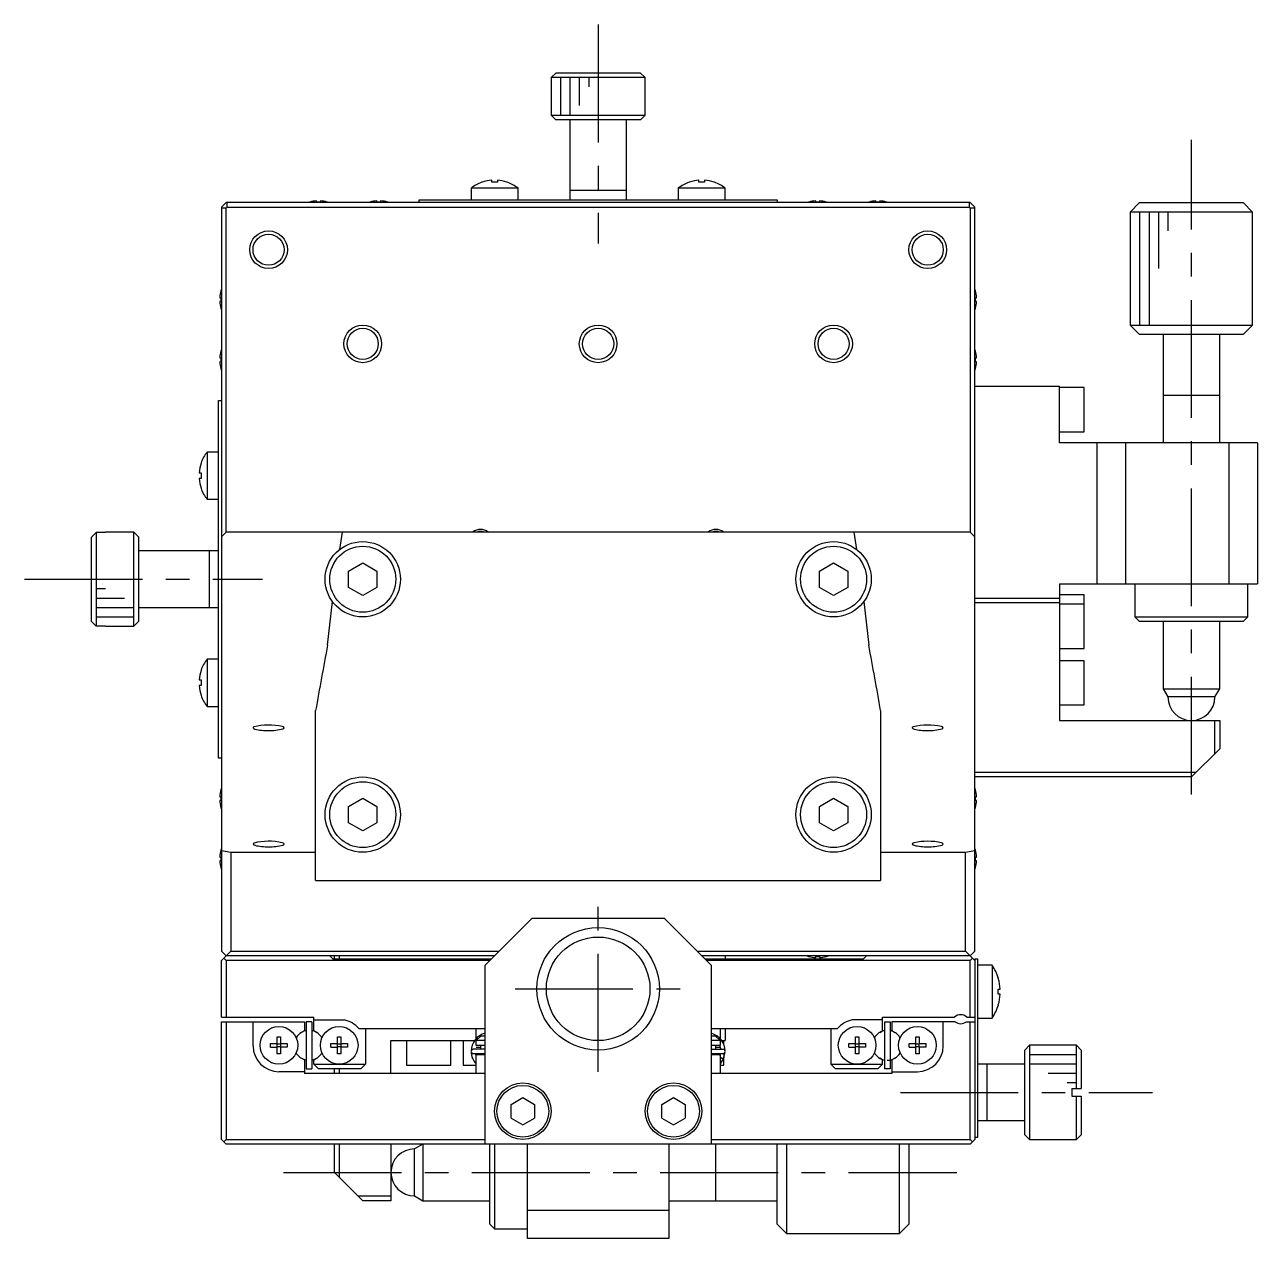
# Model space of a CAD drawing. Extents: x -371 to 381, y 89 to 685.
# Drawn here: x -155.1 to -24.2, y 337.2 to 466.1 of the extents above; entities that cross this region are included whole.
import ezdxf

# ---------------------------------------------------------------- set-up
doc = ezdxf.new("R2010")
doc.units = 0
doc.header["$LTSCALE"] = 10
doc.linetypes.add('CENTER', pattern=[2, 1.25, -0.25, 0.25, -0.25])
doc.layers.get('0').update_dxf_attribs({"linetype": 'CONTINUOUS'})
doc.layers.add('CENTER', color=1, linetype='CENTER')

msp = doc.modelspace()

# ---------------------------------------------------------------- linework, layer by layer
at = {"color": 7, "linetype": 'CONTINUOUS'}
for p, q in [((-99.12588, 460.520904), (-98.623078, 461.020904)), ((-98.623078, 461.020904), (-89.678807, 461.020904)), ((-89.678807, 461.020904), (-89.176005, 460.520904)), ((-99.12588, 459.520904), (-99.150943, 459.520904)), ((-99.150943, 459.520904), (-99.150943, 456.520904)), ((-99.12588, 460.520904), (-99.12588, 459.520904)), ((-89.176005, 460.520904), (-99.12588, 460.520904)), ((-89.176005, 459.520904), (-89.176005, 460.520904)), ((-89.150943, 459.520904), (-89.176005, 459.520904)), ((-89.150943, 456.520904), (-89.150943, 459.520904)), ((-99.150943, 456.520904), (-89.150943, 456.520904)), ((-99.150943, 456.520904), (-98.650943, 456.020904)), ((-89.650943, 456.020904), (-98.650943, 456.020904)), ((-97.150943, 456.020904), (-97.150943, 447.520904)), ((-91.150943, 447.520904), (-91.150943, 456.020904)), ((-89.650943, 456.020904), (-89.150943, 456.520904)), ((-106.467187, 449.386206), (-106.500943, 449.386206)), ((-105.450943, 449.386206), (-105.450943, 449.59834)), ((-104.850943, 449.386206), (-105.450943, 449.386206)), ((-104.850943, 449.59834), (-104.850943, 449.386206)), ((-103.800943, 449.386206), (-103.834698, 449.386206)), ((-84.467187, 449.386206), (-84.500943, 449.386206)), ((-83.450943, 449.386206), (-83.450943, 449.59834)), ((-82.850943, 449.386206), (-83.450943, 449.386206)), ((-82.850943, 449.59834), (-82.850943, 449.386206)), ((-81.800943, 449.386206), (-81.834698, 449.386206)), ((-102.650943, 448.743403), (-107.650943, 448.743403)), ((-107.650943, 448.743403), (-107.650943, 447.520904)), ((-102.650943, 447.520904), (-102.650943, 448.743403)), ((-91.150943, 448.520904), (-97.150943, 448.520904)), ((-80.650943, 448.743403), (-85.650943, 448.743403)), ((-85.650943, 448.743403), (-85.650943, 447.520904)), ((-80.650943, 447.520904), (-80.650943, 448.743403)), ((-133.650943, 447.220904), (-134.150943, 446.720904)), ((-134.150943, 446.720904), (-134.150943, 367.720904)), ((-133.650943, 446.620904), (-134.150943, 446.620904)), ((-54.650943, 447.220904), (-133.650943, 447.220904)), ((-133.650943, 446.620904), (-133.550943, 446.720904)), ((-133.650943, 412.220904), (-133.650943, 446.620904)), ((-133.550943, 446.720904), (-133.550943, 447.220904)), ((-133.550943, 446.720904), (-54.750943, 446.720904)), ((-124.779651, 447.276636), (-124.800943, 447.276636)), ((-124.050943, 447.276636), (-124.050943, 447.408379)), ((-123.650943, 447.276636), (-124.050943, 447.276636)), ((-123.650943, 447.408379), (-123.650943, 447.276636)), ((-122.900943, 447.276636), (-122.922234, 447.276636)), ((-118.379651, 447.276636), (-118.400943, 447.276636)), ((-117.650943, 447.276636), (-117.650943, 447.408379)), ((-117.250943, 447.276636), (-117.650943, 447.276636)), ((-117.250943, 447.408379), (-117.250943, 447.276636)), ((-116.500943, 447.276636), (-116.522234, 447.276636)), ((-113.150943, 447.220904), (-113.150943, 447.520904)), ((-113.150943, 447.520904), (-75.150943, 447.520904)), ((-75.150943, 447.520904), (-75.150943, 447.220904)), ((-71.779651, 447.276636), (-71.800943, 447.276636)), ((-71.050943, 447.276636), (-71.050943, 447.408379)), ((-70.650943, 447.276636), (-71.050943, 447.276636)), ((-70.650943, 447.408379), (-70.650943, 447.276636)), ((-69.900943, 447.276636), (-69.922234, 447.276636)), ((-65.379651, 447.276636), (-65.400943, 447.276636)), ((-64.650943, 447.276636), (-64.650943, 447.408379)), ((-64.250943, 447.276636), (-64.650943, 447.276636)), ((-64.250943, 447.408379), (-64.250943, 447.276636)), ((-63.500943, 447.276636), (-63.522234, 447.276636)), ((-54.750943, 447.220904), (-54.750943, 446.720904)), ((-54.750943, 446.720904), (-54.650943, 446.620904)), ((-54.150943, 446.720904), (-54.650943, 447.220904)), ((-54.150943, 446.620904), (-54.650943, 446.620904)), ((-54.650943, 446.620904), (-54.650943, 412.220904)), ((-54.150943, 367.720904), (-54.150943, 446.720904)), ((-36.650943, 447.220904), (-37.650943, 446.220904)), ((-36.650943, 447.220904), (-25.650943, 447.220904)), ((-24.650943, 446.220904), (-25.650943, 447.220904)), ((-37.650943, 446.220904), (-37.650943, 434.220904)), ((-24.650943, 446.220904), (-37.650943, 446.220904)), ((-24.650943, 434.220904), (-24.650943, 446.220904)), ((-134.206675, 437.870904), (-134.206675, 437.849612)), ((-54.09521, 437.849612), (-54.09521, 437.870904)), ((-134.338418, 437.120904), (-134.206675, 437.120904)), ((-134.206675, 436.720904), (-134.338418, 436.720904)), ((-134.206675, 437.120904), (-134.206675, 436.720904)), ((-134.206675, 435.992195), (-134.206675, 435.970904)), ((-54.09521, 437.120904), (-53.963467, 437.120904)), ((-54.09521, 436.720904), (-54.09521, 437.120904)), ((-53.963467, 436.720904), (-54.09521, 436.720904)), ((-54.09521, 435.970904), (-54.09521, 435.992195)), ((-37.650943, 434.220904), (-24.650943, 434.220904)), ((-37.650943, 434.220904), (-36.650943, 433.220904)), ((-25.650943, 433.220904), (-24.650943, 434.220904)), ((-25.650943, 433.220904), (-36.650943, 433.220904)), ((-34.150943, 433.220904), (-34.150943, 421.720904)), ((-28.150943, 421.720904), (-28.150943, 433.220904)), ((-134.338418, 430.720904), (-134.206675, 430.720904)), ((-134.206675, 431.470904), (-134.206675, 431.449612)), ((-134.206675, 430.720904), (-134.206675, 430.320904)), ((-54.09521, 431.449612), (-54.09521, 431.470904)), ((-54.09521, 430.720904), (-53.963467, 430.720904)), ((-54.09521, 430.320904), (-54.09521, 430.720904)), ((-134.206675, 430.320904), (-134.338418, 430.320904)), ((-134.206675, 429.592195), (-134.206675, 429.570904)), ((-53.963467, 430.320904), (-54.09521, 430.320904)), ((-54.09521, 429.570904), (-54.09521, 429.592195)), ((-54.150943, 427.720904), (-45.150943, 427.720904)), ((-45.150943, 421.720904), (-45.150943, 427.720904)), ((-42.550943, 427.570904), (-45.150943, 427.570904)), ((-42.550943, 422.870904), (-42.550943, 427.570904)), ((-134.450943, 426.220904), (-134.150943, 426.220904)), ((-134.450943, 388.220904), (-134.450943, 426.220904)), ((-45.150943, 422.870904), (-42.550943, 422.870904)), ((-24.150943, 421.720904), (-45.150943, 421.720904)), ((-41.150943, 406.720904), (-41.150943, 421.720904)), ((-38.150943, 421.720904), (-38.150943, 406.720904)), ((-27.150943, 406.720904), (-27.150943, 421.720904)), ((-24.150943, 421.720904), (-24.150943, 406.720904)), ((-135.673442, 420.720904), (-135.673442, 415.720904)), ((-134.450943, 420.720904), (-135.673442, 420.720904)), ((-136.316245, 419.570904), (-136.316245, 419.537148)), ((-136.528379, 418.520904), (-136.316245, 418.520904)), ((-136.316245, 417.920904), (-136.528379, 417.920904)), ((-136.316245, 418.520904), (-136.316245, 417.920904)), ((-136.316245, 416.904659), (-136.316245, 416.870904)), ((-135.673442, 415.720904), (-134.450943, 415.720904)), ((-147.950943, 411.693078), (-147.450943, 412.195879)), ((-147.950943, 402.748806), (-147.950943, 411.693078)), ((-147.450943, 412.195879), (-147.450943, 402.246005)), ((-146.450943, 412.195879), (-147.450943, 412.195879)), ((-146.450943, 412.220904), (-146.450943, 412.195879)), ((-143.450943, 412.220904), (-146.450943, 412.220904)), ((-143.450943, 402.220904), (-143.450943, 412.220904)), ((-142.950943, 411.720904), (-143.450943, 412.220904)), ((-142.950943, 411.720904), (-142.950943, 402.720904)), ((-133.650943, 412.220904), (-134.150943, 411.720904)), ((-54.650943, 412.220904), (-133.650943, 412.220904)), ((-121.595587, 410.386928), (-121.292371, 412.220904)), ((-81.583722, 412.220904), (-81.594609, 412.294493)), ((-67.009514, 412.220904), (-66.706298, 410.386928)), ((-54.150943, 411.720904), (-54.650943, 412.220904)), ((-134.450943, 410.220904), (-142.950943, 410.220904)), ((-135.450943, 410.220904), (-135.450943, 404.220904)), ((-120.650943, 408.086929), (-119.150943, 408.952954)), ((-119.150943, 408.952954), (-117.650943, 408.086929)), ((-70.650943, 408.086929), (-69.150943, 408.952954)), ((-69.150943, 408.952954), (-67.650943, 408.086929)), ((-120.650943, 406.354878), (-120.650943, 408.086929)), ((-117.650943, 408.086929), (-117.650943, 406.354878)), ((-70.650943, 406.354878), (-70.650943, 408.086929)), ((-67.650943, 408.086929), (-67.650943, 406.354878)), ((-119.150943, 405.488853), (-120.650943, 406.354878)), ((-117.650943, 406.354878), (-119.150943, 405.488853)), ((-69.150943, 405.488853), (-70.650943, 406.354878)), ((-67.650943, 406.354878), (-69.150943, 405.488853)), ((-45.150943, 406.720904), (-45.150943, 392.220904)), ((-45.150943, 406.720904), (-24.150943, 406.720904)), ((-37.150943, 406.720904), (-37.150943, 403.220904)), ((-25.150943, 403.220904), (-25.150943, 406.720904)), ((-122.876965, 400.222255), (-122.36794, 404.843736)), ((-65.933945, 404.843736), (-65.42492, 400.222255)), ((-54.150943, 405.220904), (-45.150943, 405.220904)), ((-45.150943, 404.720904), (-54.150943, 404.720904)), ((-42.550943, 405.570904), (-45.150943, 405.570904)), ((-42.550943, 404.570904), (-45.150943, 404.570904)), ((-42.550943, 399.870904), (-42.550943, 405.570904)), ((-142.950943, 404.220904), (-134.450943, 404.220904)), ((-37.150943, 403.220904), (-25.150943, 403.220904)), ((-37.150943, 403.220904), (-36.650943, 402.720904)), ((-25.650943, 402.720904), (-25.150943, 403.220904)), ((-147.450943, 402.246005), (-147.950943, 402.748806)), ((-146.450943, 402.245928), (-147.450943, 402.245928)), ((-146.450943, 402.246005), (-146.450943, 402.220904)), ((-146.450943, 402.220904), (-143.450943, 402.220904)), ((-143.450943, 402.220904), (-142.950943, 402.720904)), ((-25.650943, 402.720904), (-36.650943, 402.720904)), ((-34.150943, 402.720884), (-34.150943, 395.586929)), ((-28.150943, 395.586929), (-28.150943, 402.720884)), ((-45.150943, 399.870904), (-42.550943, 399.870904)), ((-135.673442, 398.720904), (-135.673442, 393.720904)), ((-134.450943, 398.720904), (-135.673442, 398.720904)), ((-42.550943, 398.570904), (-45.150943, 398.570904)), ((-42.550943, 393.870904), (-42.550943, 398.570904)), ((-136.316245, 397.570904), (-136.316245, 397.537148)), ((-136.528379, 396.520904), (-136.316245, 396.520904)), ((-136.316245, 395.920904), (-136.528379, 395.920904)), ((-136.316245, 396.520904), (-136.316245, 395.920904)), ((-34.150943, 395.586929), (-28.150943, 395.586929)), ((-34.150943, 395.586929), (-33.650943, 394.720904)), ((-28.650943, 394.720904), (-28.150943, 395.586929)), ((-136.316245, 394.904659), (-136.316245, 394.870904)), ((-28.650943, 394.720904), (-33.650943, 394.720904)), ((-135.673442, 393.720904), (-134.450943, 393.720904)), ((-124.150943, 375.220904), (-124.150943, 393.277662)), ((-64.150943, 393.277662), (-64.150943, 375.220904)), ((-45.150943, 393.870904), (-42.550943, 393.870904)), ((-130.792997, 391.473944), (-130.800943, 391.445427)), ((-130.800943, 391.445427), (-130.729894, 391.360972)), ((-130.70449, 391.543442), (-130.792997, 391.473944)), ((-127.571991, 391.529882), (-127.695772, 391.582575)), ((-127.500943, 391.445427), (-127.571991, 391.529882)), ((-127.532647, 391.388668), (-127.500943, 391.445427)), ((-60.792997, 391.473944), (-60.800943, 391.445427)), ((-60.800943, 391.445427), (-60.729894, 391.360972)), ((-60.70449, 391.543442), (-60.792997, 391.473944)), ((-57.571991, 391.529882), (-57.695772, 391.582575)), ((-57.500943, 391.445427), (-57.571991, 391.529882)), ((-57.532647, 391.388668), (-57.500943, 391.445427)), ((-45.150943, 392.220904), (-28.150943, 392.220904)), ((-28.650943, 388.720904), (-28.650943, 392.220904)), ((-28.150943, 392.220904), (-28.150943, 389.220904)), ((-130.729894, 391.360972), (-130.606113, 391.308279)), ((-127.626541, 391.334089), (-127.532647, 391.388668)), ((-60.729894, 391.360972), (-60.606113, 391.308279)), ((-57.626541, 391.334089), (-57.532647, 391.388668)), ((-28.150943, 389.220904), (-31.150943, 386.220904)), ((-134.150943, 388.220904), (-134.450943, 388.220904)), ((-54.150943, 386.720904), (-30.650943, 386.720904)), ((-31.150943, 386.220904), (-54.150943, 386.220904)), ((-134.206675, 384.870904), (-134.206675, 384.849612)), ((-54.09521, 384.849612), (-54.09521, 384.870904)), ((-134.338418, 384.120904), (-134.206675, 384.120904)), ((-134.206675, 383.720904), (-134.338418, 383.720904)), ((-134.206675, 384.120904), (-134.206675, 383.720904)), ((-120.650943, 383.086929), (-119.150943, 383.952954)), ((-119.150943, 383.952954), (-117.650943, 383.086929)), ((-70.650943, 383.086929), (-69.150943, 383.952954)), ((-69.150943, 383.952954), (-67.650943, 383.086929)), ((-54.09521, 384.120904), (-53.963467, 384.120904)), ((-54.09521, 383.720904), (-54.09521, 384.120904)), ((-53.963467, 383.720904), (-54.09521, 383.720904)), ((-134.206675, 382.992195), (-134.206675, 382.970904)), ((-120.650943, 381.354878), (-120.650943, 383.086929)), ((-117.650943, 383.086929), (-117.650943, 381.354878)), ((-70.650943, 381.354878), (-70.650943, 383.086929)), ((-67.650943, 383.086929), (-67.650943, 381.354878)), ((-54.09521, 382.970904), (-54.09521, 382.992195)), ((-119.150943, 380.488853), (-120.650943, 381.354878)), ((-117.650943, 381.354878), (-119.150943, 380.488853)), ((-69.150943, 380.488853), (-70.650943, 381.354878)), ((-67.650943, 381.354878), (-69.150943, 380.488853)), ((-134.206675, 378.470904), (-134.206675, 378.449612)), ((-134.150943, 378.397231), (-133.150943, 378.220904)), ((-130.792997, 379.131056), (-130.800943, 379.102538)), ((-130.800943, 379.102538), (-130.729894, 379.018083)), ((-130.70449, 379.200553), (-130.792997, 379.131056)), ((-130.729894, 379.018083), (-130.606113, 378.965391)), ((-127.571991, 379.186994), (-127.695772, 379.239686)), ((-127.626541, 378.991201), (-127.532647, 379.045779)), ((-127.500943, 379.102538), (-127.571991, 379.186994)), ((-127.532647, 379.045779), (-127.500943, 379.102538)), ((-60.798681, 379.117765), (-60.800943, 379.102538)), ((-60.800943, 379.102538), (-60.729894, 379.018083)), ((-60.720186, 379.192444), (-60.798681, 379.117765)), ((-60.729894, 379.018083), (-60.606113, 378.965391)), ((-60.621103, 379.234622), (-60.720186, 379.192444)), ((-57.581699, 379.192444), (-57.680782, 379.234622)), ((-57.626541, 378.991201), (-57.532647, 379.045779)), ((-57.500943, 379.102538), (-57.581699, 379.192444)), ((-57.532647, 379.045779), (-57.500943, 379.102538)), ((-55.150943, 378.220904), (-54.150943, 378.397231)), ((-54.09521, 378.449612), (-54.09521, 378.470904)), ((-134.338418, 377.720904), (-134.206675, 377.720904)), ((-134.206675, 377.320904), (-134.338418, 377.320904)), ((-134.206675, 377.720904), (-134.206675, 377.320904)), ((-133.150943, 378.220904), (-133.150943, 367.720904)), ((-133.150943, 378.220904), (-124.150943, 378.220904)), ((-64.150943, 378.220904), (-55.150943, 378.220904)), ((-55.150943, 367.720904), (-55.150943, 378.220904)), ((-54.09521, 377.720904), (-53.963467, 377.720904)), ((-54.09521, 377.320904), (-54.09521, 377.720904)), ((-53.963467, 377.320904), (-54.09521, 377.320904)), ((-134.206675, 376.592195), (-134.206675, 376.570904)), ((-54.09521, 376.570904), (-54.09521, 376.592195)), ((-124.150943, 375.220904), (-64.150943, 375.220904)), ((-101.150943, 371.220904), (-106.150943, 366.220904)), ((-101.150943, 371.220904), (-87.150943, 371.220904)), ((-82.150943, 366.220904), (-87.150943, 371.220904)), ((-134.150943, 367.720904), (-133.650943, 367.220904)), ((-134.150943, 366.720904), (-133.150943, 367.720904)), ((-134.150943, 360.720904), (-134.150943, 366.720904)), ((-133.900943, 366.970904), (-133.650943, 366.720904)), ((-105.150943, 367.220904), (-133.650943, 367.220904)), ((-133.650943, 366.720904), (-133.650943, 360.720904)), ((-105.650943, 366.720904), (-133.650943, 366.720904)), ((-133.150943, 367.720904), (-104.650943, 367.720904)), ((-122.300943, 366.870904), (-122.650943, 367.220904)), ((-105.500943, 366.870904), (-122.300943, 366.870904)), ((-122.150943, 366.870904), (-122.150943, 367.220904)), ((-121.650943, 367.220904), (-121.650943, 366.870904)), ((-83.650943, 367.720904), (-55.150943, 367.720904)), ((-54.650943, 367.220904), (-83.150943, 367.220904)), ((-66.000943, 366.870904), (-82.800943, 366.870904)), ((-54.650943, 366.720904), (-82.650943, 366.720904)), ((-80.650943, 367.220904), (-80.650943, 366.870904)), ((-71.800943, 367.165171), (-71.779651, 367.165171)), ((-71.050943, 367.165171), (-70.650943, 367.165171)), ((-71.050943, 367.033428), (-71.050943, 367.165171)), ((-70.650943, 367.165171), (-70.650943, 367.033428)), ((-69.922234, 367.165171), (-69.900943, 367.165171)), ((-65.650943, 367.220904), (-66.000943, 366.870904)), ((-55.150943, 367.720904), (-54.150943, 366.720904)), ((-54.650943, 367.220904), (-54.150943, 367.720904)), ((-54.650943, 366.720904), (-54.400943, 366.970904)), ((-54.650943, 360.720904), (-54.650943, 366.720904)), ((-54.150943, 366.920904), (-53.850943, 366.920904)), ((-54.150943, 366.920904), (-54.150943, 347.720904)), ((-53.850943, 366.920904), (-53.850943, 347.920904)), ((-106.150943, 347.220904), (-106.150943, 366.220904)), ((-82.150943, 366.220904), (-82.150943, 347.220904)), ((-52.308479, 366.220904), (-53.850943, 366.220904)), ((-52.308479, 366.220904), (-52.308479, 360.620904)), ((-51.657738, 364.820043), (-51.651569, 364.823051)), ((-51.657738, 363.160904), (-51.657738, 363.680904)), ((-51.657738, 363.680904), (-51.464481, 363.680904)), ((-51.464481, 363.160904), (-51.657738, 363.160904)), ((-51.651569, 362.018756), (-51.657738, 362.021764)), ((-134.150943, 360.720904), (-124.350943, 360.720904)), ((-134.150943, 347.720904), (-134.150943, 360.220904)), ((-134.150943, 360.220904), (-125.350943, 360.220904)), ((-133.650943, 360.220904), (-133.650943, 347.720904)), ((-130.800943, 357.670904), (-130.800943, 360.220904)), ((-125.350943, 360.220904), (-125.350943, 359.265316)), ((-124.550943, 360.220904), (-125.150943, 360.220904)), ((-125.150943, 360.220904), (-125.150943, 355.220904)), ((-124.550943, 360.220904), (-124.550943, 355.220904)), ((-124.350943, 359.265316), (-124.350943, 360.720904)), ((-124.350943, 360.420904), (-121.128927, 360.420904)), ((-63.950943, 360.420904), (-67.172958, 360.420904)), ((-63.950943, 360.720904), (-56.31238, 360.720904)), ((-63.950943, 359.265316), (-63.950943, 360.720904)), ((-63.750943, 360.220904), (-63.750943, 355.220904)), ((-63.750943, 360.220904), (-63.150943, 360.220904)), ((-63.150943, 360.220904), (-63.150943, 355.220904)), ((-62.950943, 360.220904), (-62.950943, 359.265316)), ((-56.250943, 360.220904), (-62.950943, 360.220904)), ((-57.500943, 357.670904), (-57.500943, 360.220904)), ((-55.050943, 360.220904), (-54.150943, 360.220904)), ((-54.989505, 360.720904), (-54.150943, 360.720904)), ((-54.650943, 347.720904), (-54.650943, 360.220904)), ((-53.850943, 360.620904), (-52.308479, 360.620904)), ((-125.350943, 359.265316), (-125.644693, 359.095719)), ((-124.057193, 359.095719), (-124.350943, 359.265316)), ((-119.57188, 359.520904), (-106.150943, 359.520904)), ((-118.850943, 359.520904), (-118.850943, 355.720904)), ((-107.150943, 359.520904), (-107.150943, 358.373443)), ((-107.096626, 358.220904), (-106.567458, 358.720904)), ((-106.567458, 358.720904), (-106.150943, 358.720904)), ((-82.150943, 359.520904), (-68.730005, 359.520904)), ((-82.150943, 358.720904), (-81.734427, 358.720904)), ((-81.734427, 358.720904), (-81.205259, 358.220904)), ((-81.150943, 358.366288), (-81.150943, 359.520904)), ((-80.650943, 359.520904), (-80.650943, 358.220904)), ((-69.450943, 359.520904), (-69.450943, 355.720904)), ((-64.244693, 359.095719), (-63.950943, 359.265316)), ((-62.950943, 359.265316), (-62.657193, 359.095719)), ((-128.937304, 357.900904), (-128.230943, 357.900904)), ((-128.937304, 357.540904), (-128.937304, 357.900904)), ((-128.937304, 357.540904), (-128.230943, 357.540904)), ((-128.230943, 358.607265), (-127.870943, 358.607265)), ((-128.230943, 357.900904), (-128.230943, 358.607265)), ((-128.22057, 357.890531), (-128.230943, 357.900904)), ((-128.22057, 357.551276), (-128.230943, 357.540904)), ((-128.230943, 356.834542), (-128.230943, 357.540904)), ((-128.22057, 357.890531), (-127.881315, 357.890531)), ((-128.22057, 357.551276), (-128.22057, 357.890531)), ((-127.881315, 357.551276), (-128.22057, 357.551276)), ((-127.881315, 357.890531), (-127.870943, 357.900904)), ((-127.881315, 357.890531), (-127.881315, 357.551276)), ((-127.881315, 357.551276), (-127.870943, 357.540904)), ((-127.870943, 358.607265), (-127.870943, 357.900904)), ((-127.870943, 357.900904), (-127.164581, 357.900904)), ((-127.870943, 357.540904), (-127.870943, 356.834542)), ((-127.164581, 357.540904), (-127.870943, 357.540904)), ((-127.164581, 357.900904), (-127.164581, 357.540904)), ((-122.537304, 357.900904), (-121.830943, 357.900904)), ((-122.537304, 357.540904), (-122.537304, 357.900904)), ((-122.537304, 357.540904), (-121.830943, 357.540904)), ((-121.830943, 358.607265), (-121.470943, 358.607265)), ((-121.830943, 357.900904), (-121.830943, 358.607265)), ((-121.82057, 357.890531), (-121.830943, 357.900904)), ((-121.82057, 357.551276), (-121.830943, 357.540904)), ((-121.830943, 356.834542), (-121.830943, 357.540904)), ((-121.82057, 357.890531), (-121.481315, 357.890531)), ((-121.82057, 357.551276), (-121.82057, 357.890531)), ((-121.481315, 357.551276), (-121.82057, 357.551276)), ((-121.481315, 357.890531), (-121.470943, 357.900904)), ((-121.481315, 357.890531), (-121.481315, 357.551276)), ((-121.481315, 357.551276), (-121.470943, 357.540904)), ((-121.470943, 358.607265), (-121.470943, 357.900904)), ((-121.470943, 357.900904), (-120.764581, 357.900904)), ((-121.470943, 357.540904), (-121.470943, 356.834542)), ((-120.764581, 357.540904), (-121.470943, 357.540904)), ((-120.764581, 357.900904), (-120.764581, 357.540904)), ((-116.150943, 354.720904), (-116.150943, 358.220904)), ((-116.150943, 358.220904), (-107.268686, 358.220904)), ((-114.500943, 358.220904), (-114.500943, 355.620904)), ((-109.800943, 355.620904), (-109.800943, 358.220904)), ((-108.500943, 358.220904), (-108.500943, 355.620904)), ((-107.150943, 358.220904), (-107.150943, 357.720904)), ((-106.150943, 358.220904), (-107.150943, 358.220904)), ((-107.150943, 357.720904), (-106.150943, 357.720904)), ((-107.11684, 357.520904), (-106.650943, 357.520904)), ((-106.650943, 357.720904), (-106.650943, 357.300398)), ((-81.150943, 358.220904), (-82.150943, 358.220904)), ((-82.150943, 357.720904), (-81.150943, 357.720904)), ((-81.650943, 357.291169), (-81.650943, 357.720904)), ((-81.650943, 357.520904), (-81.186396, 357.520904)), ((-81.263521, 357.720941), (-81.13465, 357.291221)), ((-81.150943, 357.720904), (-81.150943, 358.220904)), ((-81.038043, 358.220904), (-80.650943, 358.220904)), ((-80.800943, 357.774482), (-80.800943, 358.220904)), ((-67.537304, 357.900904), (-66.830943, 357.900904)), ((-67.537304, 357.540904), (-67.537304, 357.900904)), ((-67.537304, 357.540904), (-66.830943, 357.540904)), ((-66.830943, 358.607265), (-66.470943, 358.607265)), ((-66.830943, 357.900904), (-66.830943, 358.607265)), ((-66.82057, 357.890531), (-66.830943, 357.900904)), ((-66.82057, 357.551276), (-66.830943, 357.540904)), ((-66.830943, 356.834542), (-66.830943, 357.540904)), ((-66.82057, 357.890531), (-66.481315, 357.890531)), ((-66.82057, 357.551276), (-66.82057, 357.890531)), ((-66.481315, 357.551276), (-66.82057, 357.551276)), ((-66.481315, 357.890531), (-66.470943, 357.900904)), ((-66.481315, 357.890531), (-66.481315, 357.551276)), ((-66.481315, 357.551276), (-66.470943, 357.540904)), ((-66.470943, 358.607265), (-66.470943, 357.900904)), ((-66.470943, 357.900904), (-65.764581, 357.900904)), ((-66.470943, 357.540904), (-66.470943, 356.834542)), ((-65.764581, 357.540904), (-66.470943, 357.540904)), ((-65.764581, 357.900904), (-65.764581, 357.540904)), ((-61.137304, 357.900904), (-60.430943, 357.900904)), ((-61.137304, 357.540904), (-61.137304, 357.900904)), ((-61.137304, 357.540904), (-60.430943, 357.540904)), ((-60.430943, 358.607265), (-60.070943, 358.607265)), ((-60.430943, 357.900904), (-60.430943, 358.607265)), ((-60.42057, 357.890531), (-60.430943, 357.900904)), ((-60.42057, 357.551276), (-60.430943, 357.540904)), ((-60.430943, 356.834542), (-60.430943, 357.540904)), ((-60.42057, 357.890531), (-60.081315, 357.890531)), ((-60.42057, 357.551276), (-60.42057, 357.890531)), ((-60.081315, 357.551276), (-60.42057, 357.551276)), ((-60.081315, 357.890531), (-60.070943, 357.900904)), ((-60.081315, 357.890531), (-60.081315, 357.551276)), ((-60.081315, 357.551276), (-60.070943, 357.540904)), ((-60.070943, 358.607265), (-60.070943, 357.900904)), ((-60.070943, 357.900904), (-59.364581, 357.900904)), ((-60.070943, 357.540904), (-60.070943, 356.834542)), ((-59.364581, 357.540904), (-60.070943, 357.540904)), ((-59.364581, 357.900904), (-59.364581, 357.540904)), ((-48.350943, 357.720904), (-48.850943, 357.220904)), ((-43.350943, 357.720904), (-48.350943, 357.720904)), ((-48.350943, 357.720904), (-48.350943, 347.720904)), ((-43.350943, 353.120904), (-43.350943, 357.720904)), ((-42.850943, 357.220904), (-43.350943, 357.720904)), ((-127.870943, 356.834542), (-128.230943, 356.834542)), ((-125.644693, 356.346088), (-125.350943, 356.176492)), ((-125.350943, 356.176492), (-125.350943, 354.720904)), ((-124.350943, 356.176492), (-124.057193, 356.346088)), ((-124.350943, 355.720904), (-124.350943, 356.176492)), ((-121.470943, 356.834542), (-121.830943, 356.834542)), ((-107.498796, 356.362247), (-107.476679, 356.30366)), ((-107.476617, 356.30724), (-107.476975, 356.305092)), ((-107.476975, 356.305092), (-107.4762, 356.30541)), ((-107.476679, 356.30366), (-107.476975, 356.305092)), ((-107.475662, 356.303917), (-107.462706, 356.273661)), ((-106.150943, 357.300398), (-107.406572, 357.300398)), ((-107.406572, 356.850398), (-106.150943, 356.850398)), ((-107.141405, 356.72089), (-107.16619, 356.85038)), ((-106.150943, 356.720904), (-107.150943, 356.720904)), ((-107.150943, 356.720904), (-107.150943, 354.720904)), ((-107.04172, 356.720944), (-106.80702, 356.850398)), ((-106.650943, 356.850398), (-106.650943, 356.720904)), ((-80.894255, 357.291169), (-82.150943, 357.291169)), ((-82.150943, 356.841169), (-80.894255, 356.841169)), ((-81.150943, 356.720904), (-82.150943, 356.720904)), ((-81.650943, 356.720904), (-81.650943, 356.841169)), ((-81.493807, 356.841169), (-81.265089, 356.720911)), ((-80.828924, 356.285766), (-81.15097, 356.394135)), ((-81.150943, 354.720904), (-81.150943, 356.720904)), ((-81.137349, 356.397648), (-81.150943, 356.404535)), ((-81.150774, 355.766549), (-80.825075, 356.294904)), ((-81.123117, 356.390662), (-81.137349, 356.397648)), ((-81.108333, 356.383619), (-81.123117, 356.390662)), ((-81.093085, 356.376561), (-81.108333, 356.383619)), ((-81.077467, 356.369532), (-81.093085, 356.376561)), ((-81.061572, 356.362573), (-81.077467, 356.369532)), ((-81.045497, 356.355727), (-81.061572, 356.362573)), ((-81.029338, 356.349035), (-81.045497, 356.355727)), ((-81.013194, 356.342537), (-81.029338, 356.349035)), ((-80.997162, 356.336274), (-81.013194, 356.342537)), ((-80.981339, 356.330282), (-80.997162, 356.336274)), ((-80.965821, 356.324598), (-80.981339, 356.330282)), ((-80.950702, 356.319257), (-80.965821, 356.324598)), ((-80.936072, 356.31429), (-80.950702, 356.319257)), ((-80.922021, 356.309728), (-80.936072, 356.31429)), ((-80.908633, 356.305598), (-80.922021, 356.309728)), ((-80.895989, 356.301925), (-80.908633, 356.305598)), ((-80.884166, 356.298732), (-80.895989, 356.301925)), ((-80.873235, 356.296038), (-80.884166, 356.298732)), ((-80.863263, 356.293858), (-80.873235, 356.296038)), ((-80.854309, 356.292207), (-80.863263, 356.293858)), ((-80.846428, 356.291094), (-80.854309, 356.292207)), ((-80.839668, 356.290526), (-80.846428, 356.291094)), ((-80.843356, 356.252575), (-80.829654, 356.284054)), ((-80.834068, 356.290506), (-80.839668, 356.290526)), ((-80.829664, 356.291035), (-80.834068, 356.290506)), ((-80.826482, 356.292109), (-80.829664, 356.291035)), ((-80.829654, 356.284054), (-80.670722, 357.037529)), ((-80.829451, 356.291683), (-80.828924, 356.285766)), ((-80.82454, 356.293721), (-80.826482, 356.292109)), ((-80.825405, 356.849925), (-80.826183, 356.851757)), ((-80.812278, 356.816624), (-80.825405, 356.849925)), ((-80.823852, 356.295863), (-80.82454, 356.293721)), ((-80.824148, 356.294432), (-80.811811, 356.326019)), ((-80.800832, 356.782721), (-80.812278, 356.816624)), ((-80.811811, 356.326019), (-80.800425, 356.35995)), ((-80.800943, 355.620904), (-80.800943, 356.358409)), ((-80.791095, 356.748299), (-80.800832, 356.782721)), ((-80.800425, 356.35995), (-80.79075, 356.394399)), ((-80.783089, 356.713442), (-80.791095, 356.748299)), ((-80.79075, 356.394399), (-80.78281, 356.429279)), ((-80.776834, 356.678235), (-80.783089, 356.713442)), ((-80.78281, 356.429279), (-80.776622, 356.464503)), ((-80.772345, 356.642765), (-80.776834, 356.678235)), ((-80.776622, 356.464503), (-80.772203, 356.499986)), ((-80.769632, 356.607117), (-80.772345, 356.642765)), ((-80.772203, 356.499986), (-80.769561, 356.535641)), ((-80.768704, 356.57138), (-80.769632, 356.607117)), ((-80.769561, 356.535641), (-80.768704, 356.57138)), ((-66.470943, 356.834542), (-66.830943, 356.834542)), ((-63.950943, 356.176492), (-64.244693, 356.346088)), ((-63.950943, 355.720904), (-63.950943, 356.176492)), ((-62.657193, 356.346088), (-62.950943, 356.176492)), ((-62.950943, 356.176492), (-62.950943, 354.720904)), ((-60.070943, 356.834542), (-60.430943, 356.834542)), ((-48.850943, 348.220904), (-48.850943, 357.220904)), ((-42.850943, 357.220904), (-42.850943, 353.120904)), ((-125.350943, 354.920904), (-128.050943, 354.920904)), ((-125.150943, 355.220904), (-124.550943, 355.220904)), ((-123.850943, 355.220904), (-124.350943, 355.720904)), ((-124.350943, 355.720904), (-118.850943, 355.720904)), ((-119.350943, 355.220904), (-123.850943, 355.220904)), ((-122.150943, 354.720904), (-122.150943, 355.220904)), ((-121.650943, 355.220904), (-121.650943, 354.720904)), ((-118.850943, 355.720904), (-119.350943, 355.220904)), ((-114.500943, 355.620904), (-109.800943, 355.620904)), ((-108.500943, 355.620904), (-107.150943, 355.620904)), ((-81.150943, 355.620904), (-80.800943, 355.620904)), ((-68.950943, 355.220904), (-69.450943, 355.720904)), ((-69.450943, 355.720904), (-63.950943, 355.720904)), ((-64.450943, 355.220904), (-68.950943, 355.220904)), ((-63.950943, 355.720904), (-64.450943, 355.220904)), ((-63.150943, 355.220904), (-63.750943, 355.220904)), ((-62.950943, 354.920904), (-60.250943, 354.920904)), ((-48.850943, 355.720904), (-53.850943, 355.720904)), ((-52.850943, 349.720904), (-52.850943, 355.720904)), ((-106.150943, 354.720904), (-125.350943, 354.720904)), ((-62.950943, 354.720904), (-82.150943, 354.720904)), ((-103.400943, 351.442591), (-102.150943, 352.164279)), ((-102.150943, 352.164279), (-100.900943, 351.442591)), ((-87.400943, 351.442591), (-86.150943, 352.164279)), ((-86.150943, 352.164279), (-84.900943, 351.442591)), ((-43.850943, 353.120904), (-43.850943, 352.320904)), ((-43.850943, 353.120904), (-42.850943, 353.120904)), ((-43.850943, 352.320904), (-42.850943, 352.320904)), ((-43.350943, 347.720904), (-43.350943, 352.320904)), ((-42.850943, 352.320904), (-42.850943, 348.220904)), ((-103.400943, 349.999216), (-103.400943, 351.442591)), ((-100.900943, 351.442591), (-100.900943, 349.999216)), ((-87.400943, 349.999216), (-87.400943, 351.442591)), ((-84.900943, 351.442591), (-84.900943, 349.999216)), ((-103.400943, 349.999216), (-102.150943, 349.277528)), ((-102.150943, 349.277528), (-100.900943, 349.999216)), ((-87.400943, 349.999216), (-86.150943, 349.277528)), ((-86.150943, 349.277528), (-84.900943, 349.999216)), ((-53.850943, 349.720904), (-48.850943, 349.720904)), ((-48.850943, 348.220904), (-48.350943, 347.720904)), ((-43.350943, 347.720904), (-42.850943, 348.220904)), ((-133.650943, 347.220904), (-134.150943, 347.720904)), ((-133.650943, 347.720904), (-133.900943, 347.470904)), ((-133.650943, 347.720904), (-106.150943, 347.720904)), ((-54.650943, 347.220904), (-133.650943, 347.220904)), ((-122.150943, 344.220904), (-122.150943, 347.220904)), ((-121.650943, 347.220904), (-121.650943, 343.720904)), ((-116.150943, 347.220904), (-116.150943, 341.220904)), ((-112.784917, 347.220904), (-113.650943, 346.720904)), ((-112.784917, 347.220904), (-112.784917, 341.220904)), ((-105.650943, 338.720904), (-105.650943, 347.220904)), ((-105.150943, 347.220904), (-105.150943, 338.220904)), ((-101.650943, 337.220904), (-101.650943, 347.220904)), ((-86.650943, 347.220904), (-86.650943, 337.220904)), ((-82.150943, 347.720904), (-54.650943, 347.720904)), ((-75.150943, 338.720904), (-75.150943, 347.220904)), ((-74.150943, 347.220904), (-74.150943, 337.720904)), ((-62.150943, 337.720904), (-62.150943, 347.220904)), ((-61.150943, 347.220904), (-61.150943, 338.720904)), ((-54.400943, 347.470904), (-54.650943, 347.720904)), ((-54.150943, 347.720904), (-54.650943, 347.220904)), ((-53.850943, 347.920904), (-54.150943, 347.920904)), ((-48.350943, 347.720904), (-43.350943, 347.720904)), ((-113.650943, 341.720904), (-113.650943, 346.720904)), ((-119.150943, 341.220904), (-122.150943, 344.220904)), ((-119.650943, 341.720904), (-116.150943, 341.720904)), ((-113.650943, 341.720904), (-112.784917, 341.220904)), ((-116.150943, 341.220904), (-119.150943, 341.220904)), ((-112.784917, 341.220904), (-105.650962, 341.220904)), ((-86.650943, 341.220904), (-75.150943, 341.220904)), ((-101.650943, 340.220904), (-86.650943, 340.220904)), ((-105.650943, 338.720904), (-105.150943, 338.220904)), ((-105.150943, 338.220904), (-101.650943, 338.220904)), ((-75.150943, 338.720904), (-74.150943, 337.720904)), ((-62.150943, 337.720904), (-61.150943, 338.720904)), ((-86.650943, 337.220904), (-101.650943, 337.220904)), ((-74.150943, 337.720904), (-62.150943, 337.720904))]:
    msp.add_line(p, q, dxfattribs=at)
at = {"color": 3, "linetype": 'CONTINUOUS'}
for p, q in [((-98.150943, 460.520904), (-98.150943, 456.520904)), ((-97.150943, 460.520904), (-97.150943, 456.520904)), ((-96.150943, 460.520904), (-96.150943, 457.520904)), ((-95.150943, 460.520904), (-95.150943, 459.520904)), ((-36.650943, 446.220904), (-36.650943, 434.220904)), ((-35.650943, 446.220904), (-35.650943, 434.220904)), ((-34.650943, 446.220904), (-34.650943, 440.220904)), ((-33.650943, 446.220904), (-33.650943, 444.220904)), ((-28.150938, 426.720904), (-34.150948, 426.720904)), ((-147.450943, 406.220904), (-146.450943, 406.220904)), ((-147.450943, 405.220904), (-144.450943, 405.220904)), ((-147.450943, 404.220904), (-143.450943, 404.220904)), ((-147.450943, 403.220904), (-143.450943, 403.220904)), ((-43.350943, 356.720904), (-48.350943, 356.720904)), ((-43.350943, 355.720904), (-48.350943, 355.720904)), ((-43.350943, 354.720904), (-46.350943, 354.720904)), ((-43.350943, 353.720904), (-44.350943, 353.720904)), ((-81.650943, 341.220899), (-81.650943, 347.220909))]:
    msp.add_line(p, q, dxfattribs=at)
for centre in [(-129.150943, 442.220904), (-59.150943, 442.220904), (-119.150943, 432.220904), (-94.150943, 432.220904), (-69.150943, 432.220904)]:
    msp.add_circle(centre, 2, dxfattribs=at)
at = {"color": 7, "linetype": 'CONTINUOUS'}
for centre, radius in [((-129.150943, 442.220904), 1.65), ((-59.150943, 442.220904), 1.65), ((-119.150943, 432.220904), 1.65), ((-94.150943, 432.220904), 1.65), ((-69.150943, 432.220904), 1.65), ((-119.150943, 407.220904), 4), ((-69.150943, 407.220904), 4), ((-119.150943, 407.220904), 3.5), ((-69.150943, 407.220904), 3.5), ((-119.15099, 382.221111), 3.999952), ((-69.150971, 382.22301), 3.999972), ((-119.150943, 382.220904), 3.5), ((-69.150943, 382.220904), 3.5), ((-94.150943, 363.720904), 6.5), ((-94.150943, 363.720904), 5.5), ((-128.050943, 357.720904), 2), ((-121.650943, 357.720904), 2), ((-66.650943, 357.720904), 2), ((-60.250943, 357.720904), 2), ((-102.150943, 350.720904), 3), ((-102.150943, 350.720904), 2.75), ((-86.150943, 350.720904), 3), ((-86.150943, 350.720904), 2.75)]:
    msp.add_circle(centre, radius, dxfattribs=at)
for centre, radius, start, end in [((-105.150943, 445.620904), 4, 109.724634, 128.682187), ((-105.150943, 445.620904), 3.988734, 94.313394, 109.268203), ((-105.150943, 445.620904), 3.988734, 70.731797, 85.686606), ((-105.150943, 445.620904), 4, 51.317813, 70.275366), ((-83.150943, 445.620904), 4, 109.724634, 128.682187), ((-83.150943, 445.620904), 3.988734, 94.313394, 109.268203), ((-83.150943, 445.620904), 3.988734, 70.731797, 85.686606), ((-83.150943, 445.620904), 4, 51.317813, 70.275366), ((-123.850943, 444.220904), 3.2, 107.270005, 110.364135), ((-123.850943, 444.220904), 3.193744, 93.59035, 106.905258), ((-123.850943, 444.220904), 3.193744, 73.094742, 86.40965), ((-123.850943, 444.220904), 3.2, 69.635865, 72.729995), ((-117.450943, 444.220904), 3.2, 107.270005, 110.364135), ((-117.450943, 444.220904), 3.193744, 93.59035, 106.905258), ((-117.450943, 444.220904), 3.193744, 73.094742, 86.40965), ((-117.450943, 444.220904), 3.2, 69.635865, 72.729995), ((-70.850943, 444.220904), 3.2, 107.270005, 110.364135), ((-70.850943, 444.220904), 3.193744, 93.59035, 106.905258), ((-70.850943, 444.220904), 3.193744, 73.094742, 86.40965), ((-70.850943, 444.220904), 3.2, 69.635865, 72.729995), ((-64.450943, 444.220904), 3.2, 107.270005, 110.364135), ((-64.450943, 444.220904), 3.193744, 93.59035, 106.905258), ((-64.450943, 444.220904), 3.193744, 73.094742, 86.40965), ((-64.450943, 444.220904), 3.2, 69.635865, 72.729995), ((-131.150943, 436.920904), 3.193744, 163.094742, 176.40965), ((-131.150943, 436.920904), 3.2, 159.635865, 162.729995), ((-57.150943, 436.920904), 3.2, 17.270005, 20.364135), ((-57.150943, 436.920904), 3.193744, 3.59035, 16.905258), ((-131.150943, 436.920904), 3.193744, 183.59035, 196.905258), ((-131.150943, 436.920904), 3.2, 197.270005, 200.364135), ((-57.150943, 436.920904), 3.2, 339.635865, 342.729995), ((-57.150943, 436.920904), 3.193744, 343.094742, 356.40965), ((-131.150943, 430.520904), 3.193744, 163.094742, 176.40965), ((-131.150943, 430.520904), 3.2, 159.635865, 162.729995), ((-57.150943, 430.520904), 3.2, 17.270005, 20.364135), ((-57.150943, 430.520904), 3.193744, 3.59035, 16.905258), ((-131.150943, 430.520904), 3.193744, 183.59035, 196.905258), ((-131.150943, 430.520904), 3.2, 197.270005, 200.364135), ((-57.150943, 430.520904), 3.2, 339.635865, 342.729995), ((-57.150943, 430.520904), 3.193744, 343.094742, 356.40965), ((-132.550943, 418.220904), 4, 141.317813, 160.275366), ((-132.550943, 418.220904), 3.988734, 160.731797, 175.686606), ((-132.550943, 418.220904), 3.988734, 184.313394, 199.268203), ((-132.550943, 418.220904), 4, 199.724634, 218.682187), ((-106.650943, 411.220904), 1.075, 68.471096, 111.528904), ((-81.650943, 411.220904), 1.075, 68.471096, 110.906808), ((294.286134, 320.105028), 424.786795, 169.128572, 170.08091), ((-467.332468, 322.90364), 409.277224, 9.901046, 10.889473), ((-132.550943, 396.220904), 4, 141.317813, 160.275366), ((-132.550943, 396.220904), 3.988734, 160.731797, 175.686606), ((-132.550943, 396.220904), 3.988734, 184.313394, 199.268203), ((-132.550943, 396.220904), 4, 199.724634, 218.682187), ((-31.150943, 394.720904), 2.5, 180, 0), ((-129.116411, 385.126234), 6.610791, 77.59051795, 103.89983729), ((-59.116411, 385.126234), 6.610791, 77.59051795, 103.89983729), ((-129.309707, 396.613565), 5.461385, 256.2682342, 271.66584039), ((-128.991036, 396.356385), 5.204355, 268.23927131, 285.19964916), ((-59.309707, 396.613565), 5.461385, 256.2682342, 271.66584039), ((-58.991036, 396.356385), 5.204355, 268.23927131, 285.19964916), ((-131.150943, 383.920904), 3.193744, 163.094742, 176.40965), ((-131.150943, 383.920904), 3.2, 159.635865, 162.729995), ((-57.150943, 383.920904), 3.2, 17.270005, 20.364135), ((-57.150943, 383.920904), 3.193744, 3.59035, 16.905258), ((-131.150943, 383.920904), 3.193744, 183.59035, 196.905258), ((-57.150943, 383.920904), 3.193744, 343.094742, 356.40965), ((-131.150943, 383.920904), 3.2, 197.270005, 200.364135), ((-57.150943, 383.920904), 3.2, 339.635865, 342.729995), ((-131.150943, 377.520904), 3.193744, 163.094742, 176.40965), ((-131.150943, 377.520904), 3.2, 159.635865, 162.729995), ((-129.116411, 372.783345), 6.610791, 77.59051795, 103.89983729), ((-129.309703, 384.270676), 5.461386, 256.26819526, 271.66580146), ((-128.991039, 384.013497), 5.204355, 268.23930838, 285.19968623), ((-59.150942, 372.51109), 6.882388, 77.66589182, 102.33410818), ((-59.309703, 384.270676), 5.461386, 256.26819526, 271.66580146), ((-58.991039, 384.013497), 5.204355, 268.23930838, 285.19968623), ((-57.150943, 377.520904), 3.2, 17.270005, 20.364135), ((-57.150943, 377.520904), 3.193744, 3.59035, 16.905258), ((-131.150943, 377.520904), 3.193744, 183.59035, 196.905258), ((-57.150943, 377.520904), 3.193744, 343.094742, 356.40965), ((-131.150943, 377.520904), 3.2, 197.270005, 200.364135), ((-57.150943, 377.520904), 3.2, 339.635865, 342.729995), ((-70.850943, 370.220904), 3.2, 249.635865, 252.729995), ((-70.850943, 370.220904), 3.193744, 253.094742, 266.40965), ((-70.850943, 370.220904), 3.193744, 273.59035, 286.905258), ((-70.850943, 370.220904), 3.2, 287.270005, 290.364135), ((-56.450943, 363.420904), 5, 16.285843, 34.055798), ((-56.450943, 363.420904), 4.993235, 2.984767, 16.272555), ((-56.450943, 363.420904), 4.993235, 343.727445, 357.015233), ((-56.450943, 363.420904), 5, 325.944202, 343.714157), ((-121.650943, 357.720904), 2.75, 40.885193, 79.057501), ((-66.650943, 357.720904), 2.75, 100.942499, 139.114807), ((-55.650943, 359.970904), 1, 48.590378, 131.409622), ((-55.650943, 361.020904), 1, 233.130102, 306.869898), ((-124.736133, 357.605904), 1.75, 134.995594, 148.113496), ((-124.850942, 357.720904), 1.5875, 120.000031, 149.566818), ((-124.850942, 357.720904), 1.5875, 100.893019, 120.000031), ((-124.850942, 357.720904), 1.5875, 45.000026, 79.10691), ((-124.850942, 357.720904), 1.5875, 30.433263, 45.000025), ((-124.965752, 357.605904), 1.75, 31.886504, 45.004406), ((-105.630957, 357.074888), 1.999339, 105.076917, 179.173744), ((-82.668378, 357.066728), 1.997921, 0.721223, 74.986116), ((-63.336133, 357.605904), 1.75, 134.995594, 148.113496), ((-63.450944, 357.720904), 1.5875, 134.999975, 149.566737), ((-63.450943, 357.720904), 1.5875, 120, 135), ((-63.450944, 357.720904), 1.5875, 100.893033, 120), ((-63.450944, 357.720904), 1.5875, 59.999969, 79.10691), ((-63.450943, 357.720904), 1.5875, 45, 60), ((-63.450944, 357.720904), 1.5875, 30.433182, 44.999975), ((-63.565752, 357.605904), 1.75, 31.886504, 45.004406), ((-128.050943, 357.670904), 2.75, 180, 270), ((-60.250943, 357.670904), 2.75, 270, 0), ((-124.736133, 357.835904), 1.75, 211.886504, 225.004406), ((-124.850942, 357.720904), 1.5875, 210.433182, 224.999975), ((-124.850943, 357.720904), 1.5875, 225, 240), ((-124.850942, 357.720904), 1.5875, 240, 259.10691), ((-124.850942, 357.720904), 1.5875, 280.892962, 300), ((-124.850943, 357.720904), 1.5875, 300, 315), ((-124.850942, 357.720904), 1.5875, 314.999975, 329.566737), ((-124.965752, 357.835904), 1.75, 314.995594, 328.113496), ((-107.406572, 357.075398), 0.225, 90, 270), ((-105.626922, 357.076993), 2.00346, 180.863794, 220.459737), ((-80.894255, 357.066169), 0.225, 270, 90), ((-63.336133, 357.835904), 1.75, 211.886504, 225.004406), ((-63.450944, 357.720904), 1.5875, 210.433263, 225.000025), ((-63.450944, 357.720904), 1.5875, 225.000026, 259.10691), ((-63.450944, 357.720904), 1.5875, 270, 300), ((-63.450944, 357.720904), 1.5875, 300.000031, 329.566818), ((-63.565752, 357.835904), 1.75, 314.995594, 328.113496), ((-113.650943, 344.220904), 2.5, 90, 270)]:
    msp.add_arc(centre, radius, start, end, dxfattribs=at)
at = {"color": 3, "linetype": 'CONTINUOUS'}
for centre in [(-106.650943, 411.220904), (-81.650943, 411.220904)]:
    msp.add_arc(centre, 1.3, 50.284863, 129.715137, dxfattribs=at)
at = {"layer": 'CENTER', "color": 1, "linetype": 'CENTER'}
for p, q in [((-94.150943, 466.120904), (-94.150943, 442.870904)), ((-31.150943, 384.370904), (-31.150943, 453.870904)), ((-155.050943, 407.220904), (-129.800943, 407.220904)), ((-94.150943, 354.920904), (-94.150943, 372.520904)), ((-102.950943, 363.720904), (-85.350943, 363.720904)), ((-62.050943, 352.720904), (-35.300943, 352.720904)), ((-127.550943, 344.220904), (-56.050943, 344.220904))]:
    msp.add_line(p, q, dxfattribs=at)

doc.saveas('drawing.dxf')
